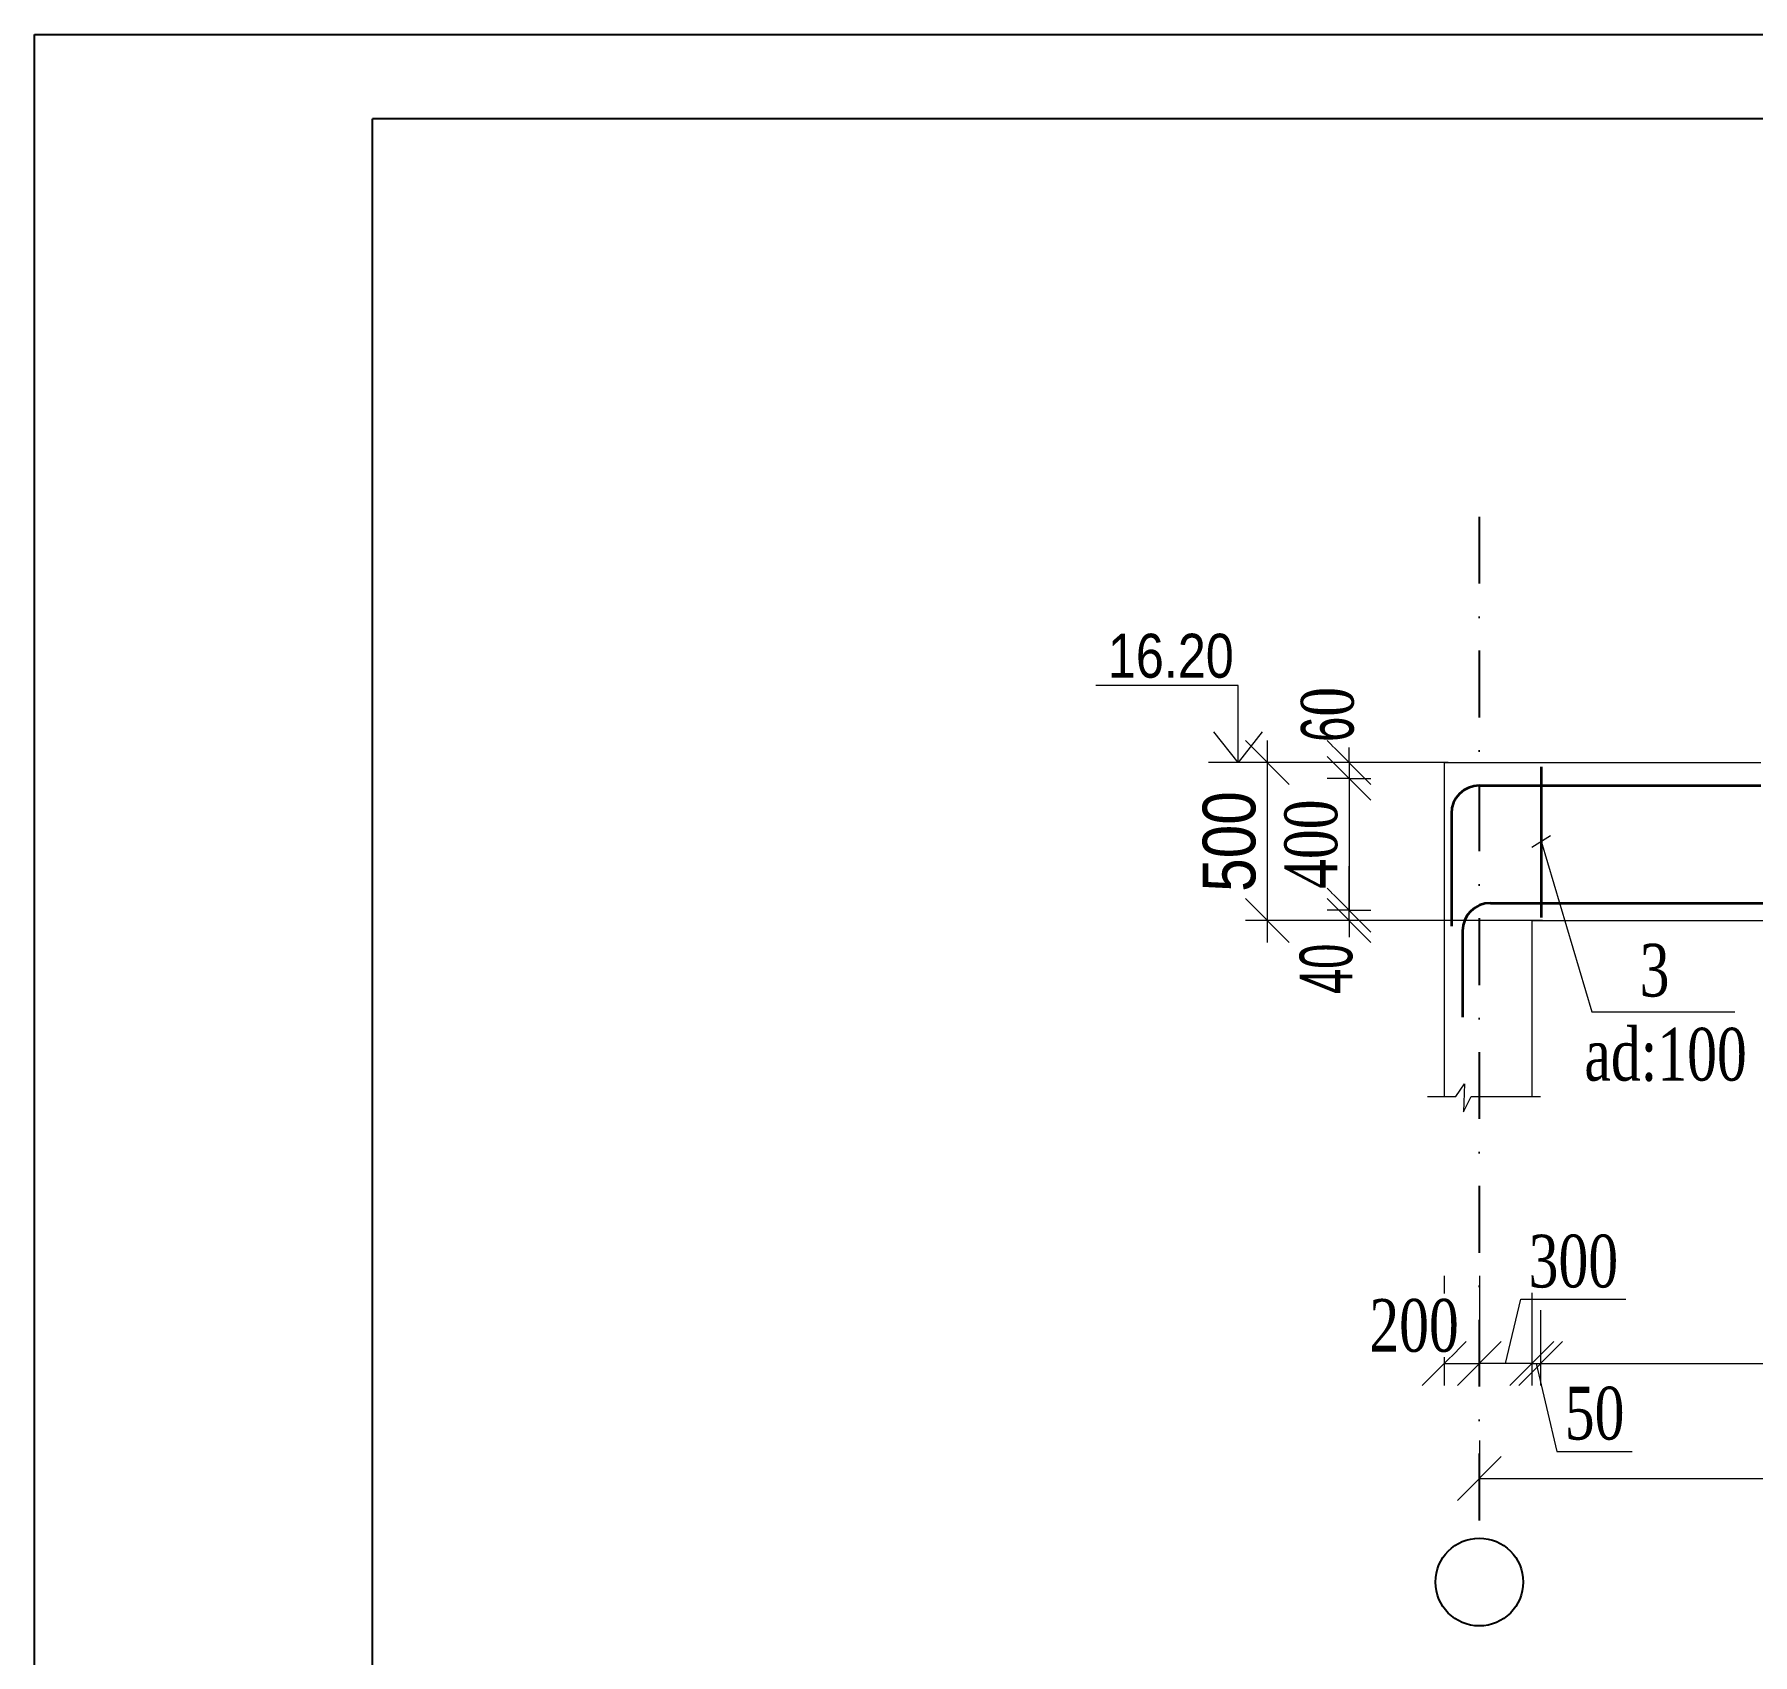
# Model space of a CAD drawing. Header units: millimetres. Extents: x -149347 to 251215, y -2929184 to -2541447.
# Drawn here: x 67574 to 77358, y -2838272 to -2829045 of the extents above; entities that cross this region are included whole.
import ezdxf

# ---------------------------------------------------------------- set-up
doc = ezdxf.new("R2010")
doc.units = ezdxf.units.MM
doc.linetypes.add('DASHDOTX2', pattern=[50.8, 25.4, -12.7, 0, -12.7])
doc.layers.add('APS_MADEIRA', color=35, linetype='Continuous', lineweight=15)
doc.styles.add('400', font='times.ttf', dxfattribs={"width": 0.75, "height": 300})
doc.styles.add('style1', font='A3TI(LA).TTF', dxfattribs={"height": 400})
doc.styles.add('style6', font='ARIALN.TTF', dxfattribs={"height": 300})
doc.dimstyles.new('DIM_100', dxfattribs={"dimscale": 100, "dimtxt": 250, "dimasz": 2.5, "dimexe": 1.25, "dimexo": 0.625, "dimtad": 1, "dimdec": 0, "dimtxsty": 'style1', "dimblk": 'OBLIQUE', "dimcen": 2.5, "dimdle": 1.25, "dimclrd": 251, "dimclre": 251, "dimaunit": 1, "dimadec": 3, "dimazin": 0, "dimtfac": 1, "dimtdec": 0, "dimtmove": 1, "dimatfit": 3, "dimfxl": 1.25, "dimlwd": 5, "dimlwe": 5, "dimarcsym": 0})

# ---------------------------------------------------------------- blocks, each defined once
blk = doc.blocks.new('_Oblique')
at = {"color": 0, "linetype": 'ByBlock', "lineweight": -2}
blk.add_line((-0.5, -0.5), (0.5, 0.5), dxfattribs=at)
blk = doc.blocks.new('*D699')
at = {"color": 251, "linetype": 'ByBlock', "lineweight": 5, "ltscale": 15, "transparency": 16777216}
blk.add_line((74594.1, -2833067.1), (74594.1, -2834216.8), dxfattribs=at)
at = {"color": 251, "lineweight": 5, "ltscale": 15, "transparency": 16777216}
for p, q in [((75623.8, -2833192.1), (74469.1, -2833192.1)), ((76160.3, -2834091.8), (74469.1, -2834091.8))]:
    blk.add_line(p, q, dxfattribs=at)
at = {"layer": 'Defpoints', "color": 0, "lineweight": 15, "ltscale": 15, "transparency": 16777216}
for p in [(75686.3, -2833192.1), (74594.1, -2834091.8), (76222.8, -2834091.8)]:
    blk.add_point(p, dxfattribs=at)
at = {"color": 251, "lineweight": 5, "ltscale": 15, "transparency": 16777216, "xscale": 250, "yscale": 250, "zscale": 250}
for p, rotation in [((74594.1, -2833192.1), 90), ((74594.1, -2834091.8), 270)]:
    blk.add_blockref('_Oblique', p, dxfattribs=dict(at, rotation=rotation))
at = {"color": 0, "lineweight": 15, "ltscale": 15, "transparency": 16777216, "insert": (74378.4, -2833641.9), "char_height": 300, "attachment_point": 5, "rotation": 90, "style": 'style6'}
blk.add_mtext('500', dxfattribs=at)
blk = doc.blocks.new('*D849')
at = {"color": 251, "linetype": 'ByBlock', "lineweight": 5, "ltscale": 50, "transparency": 16777216}
for p, q in [((75059.5, -2833192.1), (75059.5, -2832942.1)), ((75059.5, -2833192.1), (75059.5, -2833282.1)), ((75059.5, -2833282.1), (75059.5, -2833532.1))]:
    blk.add_line(p, q, dxfattribs=at)
at = {"color": 251, "lineweight": 5, "ltscale": 50, "transparency": 16777216}
for p, q in [((75060.7, -2833192.1), (74934.5, -2833192.1)), ((75060.7, -2833282.1), (74934.5, -2833282.1))]:
    blk.add_line(p, q, dxfattribs=at)
at = {"layer": 'Defpoints', "color": 0, "lineweight": 15, "ltscale": 50, "transparency": 16777216}
for p in [(75458.8, -2833192.1), (75059.5, -2833282.1), (75354.1, -2833282.1)]:
    blk.add_point(p, dxfattribs=at)
at = {"color": 251, "lineweight": 5, "ltscale": 50, "transparency": 16777216, "xscale": 250, "yscale": 250, "zscale": 250, "rotation": 90}
blk.add_blockref('_Oblique', (75059.5, -2833282.1), dxfattribs=at)
at = {"color": 0, "lineweight": 15, "ltscale": 50, "transparency": 16777216, "insert": (74938.1, -2832917.9), "char_height": 300, "attachment_point": 5, "rotation": 90, "style": '400', "bg_fill": 3, "box_fill_scale": 1.1, "bg_fill_color": 9, "bg_fill_true_color": 13158600, "bg_fill_transparency": 0}
blk.add_mtext('{\\fArial Narrow|b0|i0|c238|p34;6}0', dxfattribs=at)
at = {"color": 251, "lineweight": 5, "ltscale": 50, "transparency": 16777216, "xscale": 250, "yscale": 250, "zscale": 250, "rotation": 270}
blk.add_blockref('_Oblique', (75059.5, -2833192.1), dxfattribs=at)
blk = doc.blocks.new('*D850')
at = {"color": 251, "linetype": 'ByBlock', "lineweight": 5, "ltscale": 50, "transparency": 16777216}
for p, q in [((75059.5, -2834032.1), (75059.5, -2833782.1)), ((75059.5, -2834091.8), (75059.5, -2834032.1)), ((75059.5, -2834091.8), (75059.5, -2834341.8))]:
    blk.add_line(p, q, dxfattribs=at)
at = {"color": 251, "lineweight": 5, "ltscale": 50, "transparency": 16777216}
for p, q in [((75060.7, -2834032.1), (74934.5, -2834032.1)), ((75060.7, -2834091.8), (74934.5, -2834091.8))]:
    blk.add_line(p, q, dxfattribs=at)
at = {"layer": 'Defpoints', "color": 0, "lineweight": 15, "ltscale": 50, "transparency": 16777216}
for p in [(75059.5, -2834032.1), (75281.6, -2834032.1), (75270.4, -2834091.8)]:
    blk.add_point(p, dxfattribs=at)
at = {"color": 0, "lineweight": 15, "ltscale": 50, "transparency": 16777216, "insert": (74930.4, -2834366.8), "char_height": 300, "attachment_point": 5, "rotation": 90, "style": '400', "bg_fill": 3, "box_fill_scale": 1.1, "bg_fill_color": 9, "bg_fill_true_color": 13158600, "bg_fill_transparency": 0}
blk.add_mtext('{\\fArial Narrow|b0|i0|c238|p34;40}', dxfattribs=at)
at = {"color": 251, "lineweight": 5, "ltscale": 50, "transparency": 16777216, "xscale": 250, "yscale": 250, "zscale": 250}
for p, rotation in [((75059.5, -2834032.1), 270), ((75059.5, -2834091.8), 90)]:
    blk.add_blockref('_Oblique', p, dxfattribs=dict(at, rotation=rotation))
blk = doc.blocks.new('*D700')
at = {"color": 251, "linetype": 'ByBlock', "lineweight": 5, "ltscale": 50, "transparency": 16777216}
blk.add_line((75059.5, -2833280.8), (75059.5, -2834033.4), dxfattribs=at)
at = {"color": 251, "lineweight": 5, "ltscale": 50, "transparency": 16777216}
for p, q in [((75059.5, -2833282.1), (75184.5, -2833282.1)), ((75059.5, -2834032.1), (75184.5, -2834032.1))]:
    blk.add_line(p, q, dxfattribs=at)
at = {"layer": 'Defpoints', "color": 0, "lineweight": 15, "ltscale": 50, "transparency": 16777216}
for p in [(75059.5, -2833282.1), (75059.5, -2834032.1), (75059.5, -2834032.1)]:
    blk.add_point(p, dxfattribs=at)
at = {"color": 0, "lineweight": 15, "ltscale": 50, "transparency": 16777216, "insert": (74844.4, -2833657.1), "char_height": 300, "attachment_point": 5, "rotation": 90, "style": '400', "bg_fill": 3, "box_fill_scale": 1.1, "bg_fill_color": 9, "bg_fill_true_color": 13158600, "bg_fill_transparency": 0}
blk.add_mtext('400', dxfattribs=at)
at = {"color": 251, "lineweight": 5, "ltscale": 50, "transparency": 16777216, "xscale": 250, "yscale": 250, "zscale": 250}
for p, rotation in [((75059.5, -2833282.1), 90), ((75059.5, -2834032.1), 270)]:
    blk.add_blockref('_Oblique', p, dxfattribs=dict(at, rotation=rotation))
blk = doc.blocks.new('*D701')
at = {"color": 251, "lineweight": 5, "ltscale": 50, "transparency": 16777216}
for p, q in [((75801.5, -2836114.4), (75801.5, -2836739.4)), ((76100.5, -2836114.4), (76100.5, -2836739.4))]:
    blk.add_line(p, q, dxfattribs=at)
at = {"color": 251, "linetype": 'ByBlock', "lineweight": 5, "ltscale": 50, "transparency": 16777216}
for p, q in [((75951, -2836614.4), (76038, -2836248.2)), ((76038, -2836248.2), (76636, -2836248.2)), ((76101.7, -2836614.4), (75800.2, -2836614.4))]:
    blk.add_line(p, q, dxfattribs=at)
at = {"layer": 'Defpoints', "color": 0, "lineweight": 15, "ltscale": 50, "transparency": 16777216}
for p in [(76100.5, -2835046.4), (75801.5, -2835907.6), (75801.5, -2836614.4)]:
    blk.add_point(p, dxfattribs=at)
at = {"color": 251, "lineweight": 5, "ltscale": 50, "transparency": 16777216, "xscale": 250, "yscale": 250, "zscale": 250, "rotation": 180}
blk.add_blockref('_Oblique', (75801.5, -2836614.4), dxfattribs=at)
at = {"color": 251, "lineweight": 5, "ltscale": 50, "transparency": 16777216, "xscale": 250, "yscale": 250, "zscale": 250}
blk.add_blockref('_Oblique', (76100.5, -2836614.4), dxfattribs=at)
at = {"color": 0, "lineweight": 15, "ltscale": 50, "transparency": 16777216, "insert": (76337, -2836033.1), "char_height": 300, "attachment_point": 5, "style": '400', "bg_fill": 3, "box_fill_scale": 1.1, "bg_fill_color": 9, "bg_fill_true_color": 13158600, "bg_fill_transparency": 0}
blk.add_mtext('{\\fTimes New Roman|b0|i0|c238|p18;3}00', dxfattribs=at)
blk = doc.blocks.new('*D702')
at = {"color": 251, "lineweight": 5, "ltscale": 50, "transparency": 16777216}
for p, q in [((75601.5, -2836114.4), (75601.5, -2836739.4)), ((75801.5, -2836114.4), (75801.5, -2836739.4))]:
    blk.add_line(p, q, dxfattribs=at)
at = {"color": 251, "linetype": 'ByBlock', "lineweight": 5, "ltscale": 50, "transparency": 16777216}
blk.add_line((75600.2, -2836614.4), (75802.7, -2836614.4), dxfattribs=at)
at = {"layer": 'Defpoints', "color": 0, "lineweight": 15, "ltscale": 50, "transparency": 16777216}
for p in [(75601.5, -2835976.6), (75801.5, -2835902.3), (75801.5, -2836614.4)]:
    blk.add_point(p, dxfattribs=at)
at = {"color": 0, "lineweight": 15, "ltscale": 50, "transparency": 16777216, "insert": (75429.8, -2836399.3), "char_height": 300, "attachment_point": 5, "style": '400', "bg_fill": 3, "box_fill_scale": 1.1, "bg_fill_color": 9, "bg_fill_true_color": 13158600, "bg_fill_transparency": 0}
blk.add_mtext('{\\fTimes New Roman|b0|i0|c238|p18;2}00', dxfattribs=at)
at = {"color": 251, "lineweight": 5, "ltscale": 50, "transparency": 16777216, "xscale": 250, "yscale": 250, "zscale": 250, "rotation": 180}
blk.add_blockref('_Oblique', (75601.5, -2836614.4), dxfattribs=at)
at = {"color": 251, "lineweight": 5, "ltscale": 50, "transparency": 16777216, "xscale": 250, "yscale": 250, "zscale": 250}
blk.add_blockref('_Oblique', (75801.5, -2836614.4), dxfattribs=at)
blk = doc.blocks.new('*D703')
at = {"color": 251, "lineweight": 5, "ltscale": 50, "transparency": 16777216}
for p, q in [((76100.5, -2836310.7), (76100.5, -2836739.4)), ((76150.5, -2836310.7), (76150.5, -2836739.4))]:
    blk.add_line(p, q, dxfattribs=at)
at = {"color": 251, "linetype": 'ByBlock', "lineweight": 5, "ltscale": 50, "transparency": 16777216}
for p, q in [((76100.5, -2836614.4), (75850.5, -2836614.4)), ((76100.5, -2836614.4), (76150.5, -2836614.4)), ((76100.5, -2836614.4), (76150.5, -2836614.4)), ((76125.5, -2836614.4), (76243.1, -2837114.4)), ((76150.5, -2836614.4), (76400.5, -2836614.4)), ((76243.1, -2837114.4), (76672.6, -2837114.4))]:
    blk.add_line(p, q, dxfattribs=at)
at = {"layer": 'Defpoints', "color": 0, "lineweight": 15, "ltscale": 50, "transparency": 16777216}
for p in [(76100.5, -2836248.2), (76150.5, -2836248.2), (76150.5, -2836614.4)]:
    blk.add_point(p, dxfattribs=at)
at = {"color": 0, "lineweight": 15, "ltscale": 50, "transparency": 16777216, "insert": (76457.9, -2836899.3), "char_height": 300, "attachment_point": 5, "style": '400', "bg_fill": 3, "box_fill_scale": 1.1, "bg_fill_color": 9, "bg_fill_true_color": 13158600, "bg_fill_transparency": 0}
blk.add_mtext('50', dxfattribs=at)
at = {"color": 251, "lineweight": 5, "ltscale": 50, "transparency": 16777216, "xscale": 250, "yscale": 250, "zscale": 250}
blk.add_blockref('_Oblique', (76100.5, -2836614.4), dxfattribs=at)
at = {"color": 251, "lineweight": 5, "ltscale": 50, "transparency": 16777216, "xscale": 250, "yscale": 250, "zscale": 250, "rotation": 180}
blk.add_blockref('_Oblique', (76150.5, -2836614.4), dxfattribs=at)
blk = doc.blocks.new('*D705')
at = {"color": 251, "lineweight": 5, "ltscale": 50, "transparency": 16777216}
for p, q in [((76150.5, -2836373.2), (76150.5, -2836739.4)), ((81451.5, -2836310.7), (81451.5, -2836739.4))]:
    blk.add_line(p, q, dxfattribs=at)
at = {"color": 251, "linetype": 'ByBlock', "lineweight": 5, "ltscale": 50, "transparency": 16777216}
blk.add_line((76149.2, -2836614.4), (81452.7, -2836614.4), dxfattribs=at)
at = {"layer": 'Defpoints', "color": 0, "lineweight": 15, "ltscale": 50, "transparency": 16777216}
for p in [(81451.5, -2836248.2), (76150.5, -2836310.7), (81451.5, -2836614.4)]:
    blk.add_point(p, dxfattribs=at)
at = {"color": 251, "lineweight": 5, "ltscale": 50, "transparency": 16777216, "xscale": 250, "yscale": 250, "zscale": 250, "rotation": 180}
blk.add_blockref('_Oblique', (76150.5, -2836614.4), dxfattribs=at)
at = {"color": 251, "lineweight": 5, "ltscale": 50, "transparency": 16777216, "xscale": 250, "yscale": 250, "zscale": 250}
blk.add_blockref('_Oblique', (81451.5, -2836614.4), dxfattribs=at)
at = {"color": 0, "lineweight": 15, "ltscale": 50, "transparency": 16777216, "insert": (78801, -2836399.3), "char_height": 300, "attachment_point": 5, "style": '400', "bg_fill": 3, "box_fill_scale": 1.1, "bg_fill_color": 9, "bg_fill_true_color": 13158600, "bg_fill_transparency": 0}
blk.add_mtext('{\\fTimes New Roman|b0|i0|c238|p18;53x100}', dxfattribs=at)
blk = doc.blocks.new('*D706')
at = {"color": 251, "lineweight": 5, "ltscale": 50, "transparency": 16777216}
for p, q in [((75801.5, -2837052.4), (75801.5, -2837394.6)), ((81801.5, -2837052.4), (81801.5, -2837394.6))]:
    blk.add_line(p, q, dxfattribs=at)
at = {"color": 251, "linetype": 'ByBlock', "lineweight": 5, "ltscale": 50, "transparency": 16777216}
blk.add_line((75800.2, -2837269.6), (81802.7, -2837269.6), dxfattribs=at)
at = {"layer": 'Defpoints', "color": 0, "lineweight": 15, "ltscale": 50, "transparency": 16777216}
for p in [(75801.5, -2836989.9), (81801.5, -2836989.9), (81801.5, -2837269.6)]:
    blk.add_point(p, dxfattribs=at)
at = {"color": 251, "lineweight": 5, "ltscale": 50, "transparency": 16777216, "xscale": 250, "yscale": 250, "zscale": 250, "rotation": 180}
blk.add_blockref('_Oblique', (75801.5, -2837269.6), dxfattribs=at)
at = {"color": 251, "lineweight": 5, "ltscale": 50, "transparency": 16777216, "xscale": 250, "yscale": 250, "zscale": 250}
blk.add_blockref('_Oblique', (81801.5, -2837269.6), dxfattribs=at)
at = {"color": 0, "lineweight": 15, "ltscale": 50, "transparency": 16777216, "insert": (78801.5, -2837054.5), "char_height": 300, "attachment_point": 5, "style": '400', "bg_fill": 3, "box_fill_scale": 1.1, "bg_fill_color": 9, "bg_fill_true_color": 13158600, "bg_fill_transparency": 0}
blk.add_mtext('6000', dxfattribs=at)
blk = doc.blocks.new('mekteb')
at = {"color": 0, "lineweight": 25}
for p, q in [((99643, -1821466), (139843, -1821466)), ((99643, -1849866), (99643, -1821466))]:
    blk.add_line(p, q, dxfattribs=at)
at = {"color": 0, "lineweight": 25, "ltscale": 15}
for p in [(101643, -1849366), (139343, -1821966)]:
    blk.add_line(p, (101643, -1821966), dxfattribs=at)

msp = doc.modelspace()

# ---------------------------------------------------------------- linework, layer by layer
at = {"color": 252, "linetype": 'DASHDOTX2', "ltscale": 15, "true_color": 0xa97986}
msp.add_line((75801.47452, -2831792.15265), (75801.47452, -2837608.75837), dxfattribs=at)
at = {"color": 7, "lineweight": 15}
for p, q in [((77403.80056, -2833193.02743), (75601.35575, -2833193.1713)), ((75601.35575, -2833193.16506), (75601.47452, -2835093.79895)), ((76101.05968, -2833673.1825), (76206.7575, -2833608.27716)), ((76715.33387, -2834093.79895), (76100.47452, -2834093.79895)), ((76100.47452, -2834093.79895), (76100.47452, -2835093.79895)), ((77419.22445, -2834093.79895), (76715.33387, -2834093.79895))]:
    msp.add_line(p, q, dxfattribs=at)
at = {"color": 7, "lineweight": 35}
for p, q in [((76153.90859, -2833217.13775), (76153.90859, -2834075.03305)), ((75801.47452, -2833323.04717), (76699.90999, -2833323.04717)), ((76699.90999, -2833323.04717), (77403.80056, -2833323.04717)), ((75642.52325, -2833481.99814), (75642.52325, -2834123.04717)), ((75864.84192, -2833992.01526), (76715.33387, -2833992.01526)), ((76715.33387, -2833992.01526), (77419.22445, -2833992.01526)), ((75705.89065, -2834150.96624), (75705.89065, -2834642.01526))]:
    msp.add_line(p, q, dxfattribs=at)
at = {"color": 7, "lineweight": 15}
for points in [[(74427.61047, -2833192.05477), (74427.61047, -2832753.44526), (73618.6291, -2832753.44526)], [(74565.78338, -2833017.67567), (74427.61047, -2833192.05477), (74289.43756, -2833017.67567)], [(76153.90859, -2833640.72983), (76153.90859, -2833640.72983), (76441.86882, -2834612.26651), (77255.59216, -2834612.26651)]]:
    msp.add_lwpolyline(points, dxfattribs=at)
msp.add_circle((75801.47452, -2837858.58278), 249.82441)
at = {"layer": 'APS_MADEIRA', "color": 7, "lineweight": 15, "ltscale": 25}
msp.add_line((75170.09328, -2833192.05517), (74260.20268, -2833192.05517), dxfattribs=at)
at = {"layer": 'APS_MADEIRA', "color": 7, "lineweight": 35, "ltscale": 25}
for centre in [(75801.47452, -2833481.99814), (75864.84192, -2834150.96624)]:
    msp.add_arc(centre, 158.95098, 90, 180, dxfattribs=at)

# ---------------------------------------------------------------- texts
at = {"lineweight": 9, "insert": (73686.5264, -2832458.83757), "char_height": 250, "width": 23109.777632, "attachment_point": 1, "style": 'style6'}
msp.add_mtext('{\\fArial Narrow|b0|i0|c238|p34;16.20}', dxfattribs=at)
at = {"insert": (76884.38425, -2834224.20427), "char_height": 300, "attachment_point": 3, "style": '400'}
msp.add_mtext_dynamic_manual_height_columns('3', width=263.5904201, gutter_width=12.5, heights=[0], dxfattribs=at)

# ---------------------------------------------------------------- dimensions: what is measured, and where the dimension line sits
at = {"color": 7, "lineweight": 15, "ltscale": 15}
dim = msp.add_linear_dim(base=(74594.11923, -2834091.81397), p1=(75686.28312, -2833192.05517), p2=(76222.78699, -2834091.81397), angle=90, text='500', dimstyle='DIM_100', override={"dimlfac": 0.25, "dimtxsty": 'style6'}, dxfattribs=at)
dim.commit()
dim.dimension.update_dxf_attribs({"geometry": '*D699', "text_midpoint": (74594.11923, -2833641.93457), "dimtype": 160})

# ---------------------------------------------------------------- next in the draw order: dimensions: what is measured, and where the dimension line sits
at = {"color": 7, "lineweight": 15, "ltscale": 50}
for base, p1, p2, angle, text, override, picture, middle in [((75059.47102, -2833282.05517), (75458.79164, -2833192.05517), (75354.13495, -2833282.05517), 90, '{\\fArial Narrow|b0|i0|c238|p34;6}0', {"dimscale": 1, "dimtxt": 300, "dimasz": 250, "dimexe": 125, "dimexo": 62.5, "dimgap": 62.5, "dimtxsty": '400', "dimcen": 250, "dimfxlon": 1, "dimtfill": 1, "dimtfillclr": 256, "dimarcsym": 1}, '*D849', (75153.81092, -2832917.8622)), ((75059.47102, -2834032.14973), (75270.42881, -2834091.81397), (75281.59115, -2834032.14973), 90, '{\\fArial Narrow|b0|i0|c238|p34;40}', {"dimscale": 1, "dimtxt": 300, "dimasz": 250, "dimexe": 125, "dimexo": 62.5, "dimgap": 62.5, "dimtxsty": '400', "dimcen": 250, "dimfxlon": 1, "dimtfill": 1, "dimtfillclr": 256, "dimarcsym": 1}, '*D850', (75146.05572, -2834366.82273)), ((75801.47452, -2836614.35058), (76100.47452, -2835046.35447), (75801.47452, -2835907.57631), 180, '{\\fTimes New Roman|b0|i0|c238|p18;3}00', {"dimscale": 1, "dimtxt": 300, "dimasz": 250, "dimexe": 125, "dimexo": 62.5, "dimgap": 62.5, "dimtxsty": '400', "dimcen": 250, "dimfxl": 500, "dimfxlon": 1, "dimtfill": 1, "dimtfillclr": 256, "dimarcsym": 1}, '*D701', (76100.47452, -2836248.18666))]:
    dim = msp.add_linear_dim(base=base, p1=p1, p2=p2, angle=angle, text=text, dimstyle='DIM_100', override=override, dxfattribs=at)
    dim.commit()
    dim.dimension.update_dxf_attribs({"geometry": picture, "text_midpoint": middle, "dimtype": 160})

# ---------------------------------------------------------------- next in the draw order: linework, layer by layer
at = {"color": 7, "lineweight": 15}
msp.add_lwpolyline([(75505.49157, -2835093.77197), (75667.21889, -2835093.77197), (75716.38958, -2835021.51846), (75711.13613, -2835180.89488), (75755.8729, -2835093.77197), (76149.64351, -2835093.77197)], dxfattribs=at)

# ---------------------------------------------------------------- next in the draw order: texts
at = {"insert": (77324.54697, -2834703.27103), "char_height": 300, "attachment_point": 3, "style": '400'}
msp.add_mtext_dynamic_manual_height_columns('{\\fTimes New Roman|b0|i0|c238|p18;ad:}1{\\fTimes New Roman|b0|i0|c238|p18;00}', width=263.5904201, gutter_width=12.5, heights=[0], dxfattribs=at)

# ---------------------------------------------------------------- next in the draw order: dimensions: what is measured, and where the dimension line sits
at = {"color": 7, "lineweight": 15, "ltscale": 50}
dim = msp.add_linear_dim(base=(75059.47102, -2834032.14973), p1=(75059.47102, -2833282.05517), p2=(75059.47102, -2834032.14973), angle=90, text='400', dimstyle='DIM_100', override={"dimscale": 1, "dimtxt": 300, "dimasz": 250, "dimexe": 125, "dimexo": 62.5, "dimgap": 62.5, "dimtxsty": '400', "dimcen": 250, "dimfxlon": 1, "dimtfill": 1, "dimtfillclr": 256, "dimarcsym": 1}, dxfattribs=at)
dim.commit()
dim.dimension.update_dxf_attribs({"geometry": '*D700', "text_midpoint": (75059.47102, -2833657.10245), "dimtype": 160})
dim = msp.add_linear_dim(base=(75801.47452, -2836614.35058), p1=(75601.47452, -2835976.6216), p2=(75801.47452, -2835902.32035), text='{\\fTimes New Roman|b0|i0|c238|p18;2}00', dimstyle='DIM_100', override={"dimscale": 1, "dimtxt": 300, "dimasz": 250, "dimexe": 125, "dimexo": 62.5, "dimgap": 62.5, "dimtxsty": '400', "dimcen": 250, "dimfxl": 500, "dimfxlon": 1, "dimtfill": 1, "dimtfillclr": 256, "dimarcsym": 1}, dxfattribs=at)
dim.commit()
dim.dimension.update_dxf_attribs({"geometry": '*D702', "text_midpoint": (75429.84918, -2836614.35058), "dimtype": 160})

# ---------------------------------------------------------------- next in the draw order: dimensions: what is measured, and where the dimension line sits
dim = msp.add_linear_dim(base=(76150.47452, -2836614.35058), p1=(76100.47452, -2836248.18666), p2=(76150.47452, -2836248.18666), text='50', dimstyle='DIM_100', override={"dimscale": 1, "dimtxt": 300, "dimasz": 250, "dimexe": 125, "dimexo": 62.5, "dimgap": 62.5, "dimtxsty": '400', "dimcen": 250, "dimfxl": 500, "dimfxlon": 1, "dimtfill": 1, "dimtfillclr": 256, "dimarcsym": 1}, dxfattribs=at)
dim.commit()
dim.dimension.update_dxf_attribs({"geometry": '*D703', "text_midpoint": (76305.60948, -2837114.35058), "dimtype": 160})

# ---------------------------------------------------------------- next in the draw order: dimensions: what is measured, and where the dimension line sits
dim = msp.add_linear_dim(base=(81451.47166, -2836614.35058), p1=(76150.47452, -2836310.68666), p2=(81451.47166, -2836248.18666), text='{\\fTimes New Roman|b0|i0|c238|p18;53x100}', dimstyle='DIM_100', override={"dimscale": 1, "dimtxt": 300, "dimasz": 250, "dimexe": 125, "dimexo": 62.5, "dimgap": 62.5, "dimtxsty": '400', "dimcen": 250, "dimfxl": 500, "dimfxlon": 1, "dimtfill": 1, "dimtfillclr": 256, "dimarcsym": 1}, dxfattribs=at)
dim.commit()
dim.dimension.update_dxf_attribs({"geometry": '*D705', "text_midpoint": (78800.97309, -2836399.25505)})
dim = msp.add_linear_dim(base=(81801.47452, -2837269.56107), p1=(75801.47452, -2836989.9016), p2=(81801.47452, -2836989.9016), dimstyle='DIM_100', override={"dimscale": 1, "dimtxt": 300, "dimasz": 250, "dimexe": 125, "dimexo": 62.5, "dimgap": 62.5, "dimtxsty": '400', "dimcen": 250, "dimfxl": 500, "dimfxlon": 1, "dimtfill": 1, "dimtfillclr": 256, "dimarcsym": 1}, dxfattribs=at)
dim.commit()
dim.dimension.update_dxf_attribs({"geometry": '*D706', "text_midpoint": (78801.47452, -2837054.46554)})

# ---------------------------------------------------------------- next in the draw order: block references
at = {"lineweight": 15, "xscale": 0.962501317234829, "yscale": 0.962501317234829, "zscale": 0.962501317234829}
msp.add_blockref('mekteb', (-28332.96186, -1075882.25246), dxfattribs=at)

doc.saveas('drawing.dxf')
